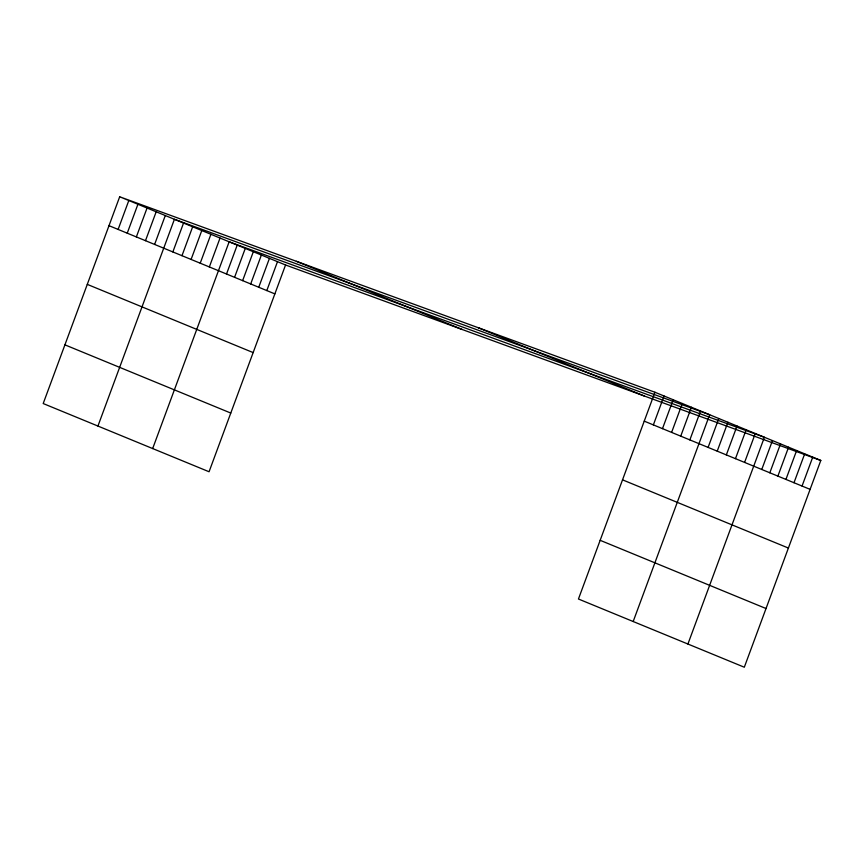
<?xml version="1.0" encoding="UTF-8"?>
<svg xmlns="http://www.w3.org/2000/svg" width="864" height="864" viewBox="0 0 864 864"><rect width="100%" height="100%" fill="white"/><g stroke="black" fill="none" stroke-linecap="round" stroke-linejoin="round"><path stroke-width="1.3" d="M119.686 196.776L43.2 403.542L209.066 471.755L285.552 264.989L119.686 196.776L654.934 392.245L820.8 460.458L744.314 667.224L578.448 599.011L654.934 392.245M118.12 229.424L128.812 200.524M127.235 233.183L137.927 204.282M136.361 236.93L147.053 208.03M145.487 240.678L156.179 211.788M154.613 244.436L165.294 215.536M97.934 426.049L174.42 219.283L709.668 414.752L633.182 621.518M172.854 251.942L183.546 223.042M181.98 255.69L192.661 226.789M191.095 259.438L201.787 230.548M200.221 263.196L210.913 234.295M209.347 266.944L220.039 238.043M152.669 448.567L229.154 241.801L764.402 437.27L687.917 644.026M226.519 274.007L237.211 245.117M234.576 277.322L245.268 248.422M242.633 280.638L253.325 251.737M250.69 283.954L261.382 255.053M258.746 287.258L269.438 258.368M266.803 290.574L277.495 261.673M653.368 424.894L664.06 395.993M662.494 428.641L673.175 399.751M671.609 432.4L682.301 403.499M680.735 436.147L691.427 407.246M689.861 439.906L700.542 411.005M708.102 447.401L718.794 418.511M717.228 451.159L727.909 422.258M726.343 454.907L737.035 426.006M735.469 458.665L746.161 429.764M744.595 462.413L755.287 433.512M761.767 469.476L772.459 440.575M769.824 472.792L780.516 443.891M777.881 476.107L788.573 447.206M785.938 479.412L796.63 450.522M793.994 482.728L804.686 453.838M802.051 486.043L812.743 457.142M285.552 264.989L820.8 460.458M478.3 327.737L644.166 395.95M296.32 261.284L462.186 329.497M644.242 421.146L810.108 489.359M108.994 225.677L274.86 293.89M622.534 479.844L788.4 548.057M87.286 284.375L253.152 352.588M600.156 540.313L766.022 608.526M64.908 344.844L230.774 413.057"/></g></svg>
